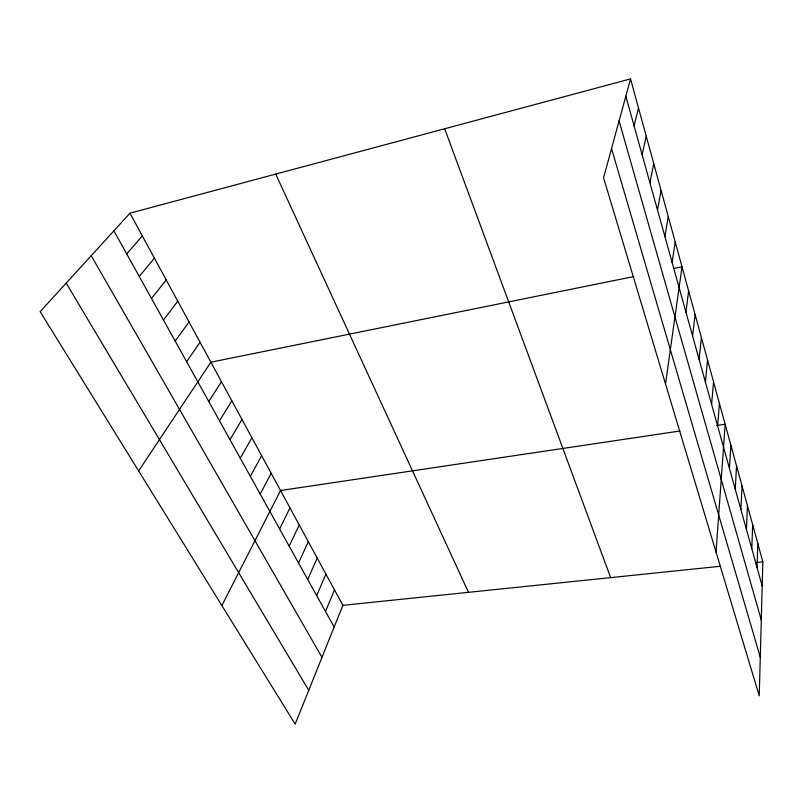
<?xml version="1.0" encoding="UTF-8"?>
<svg xmlns="http://www.w3.org/2000/svg" width="803" height="803" viewBox="0 0 803 803"><rect width="100%" height="100%" fill="white"/><g stroke="black" fill="none" stroke-linecap="round" stroke-linejoin="round"><path stroke-width="1.2" d="M630.546 78.905L762.85 561.879L759.236 695.81L603.565 177.814L630.546 78.905L129.986 213.186L40.15 311.664L295.173 724.095L342.871 605.332L129.986 213.186M757.048 567.56L757.821 543.531M751.789 548.65L752.682 524.771M746.399 529.297L747.432 505.589M740.878 509.483L742.052 485.956M735.237 489.198L736.552 465.87M729.445 468.43L730.921 445.314M716.055 552.113L725.149 424.265L716.547 425.55M717.631 425.991L719.428 403.347M711.599 404.321L713.556 381.937M705.415 382.108L707.553 360.015M699.082 359.353L701.4 337.561M692.587 336.025L695.097 314.555M685.923 312.096L688.643 290.977M665.516 383.934L682.018 266.807L673.526 268.523M672.081 262.37L675.233 242.014M664.884 236.514L668.267 216.579M657.496 209.964L661.11 190.492M649.898 182.693L653.772 163.702M642.099 154.668L646.244 136.199M634.079 125.85L638.505 107.943M325.506 611.515L334.49 589.874M316.693 595.655L325.928 574.115M307.71 579.485L317.205 558.055M298.535 562.993L308.312 541.674M289.18 546.15L299.238 524.961M279.625 528.966L289.983 507.908M221.879 605.572L280.538 490.513L679.98 431M260.212 494.046L271.183 473.278M250.355 476.309L261.637 455.702M240.288 458.202L251.901 437.765M230.009 439.713L241.964 419.457M219.51 420.822L231.816 400.767M208.79 401.54L221.457 381.676M138.638 470.939L210.878 362.193L633.868 276.553M186.637 361.681L200.067 342.279M175.184 341.084L189.026 321.933M163.481 320.026L177.734 301.145M151.506 298.485L166.191 279.886M139.26 276.453L154.397 258.154M126.723 253.899L142.332 235.931M342.871 605.332L720.321 566.276M755.643 562.622L762.85 561.879M66.197 283.108L308.743 690.299M91.211 255.685L321.983 657.356M113.896 230.822L334.148 627.063M275.72 174.09L468.5 592.333M444.671 128.761L610.641 577.628M611.545 148.575L760.28 657.245M619.083 120.922L761.284 619.996M625.828 96.219L762.198 586.049"/></g></svg>
